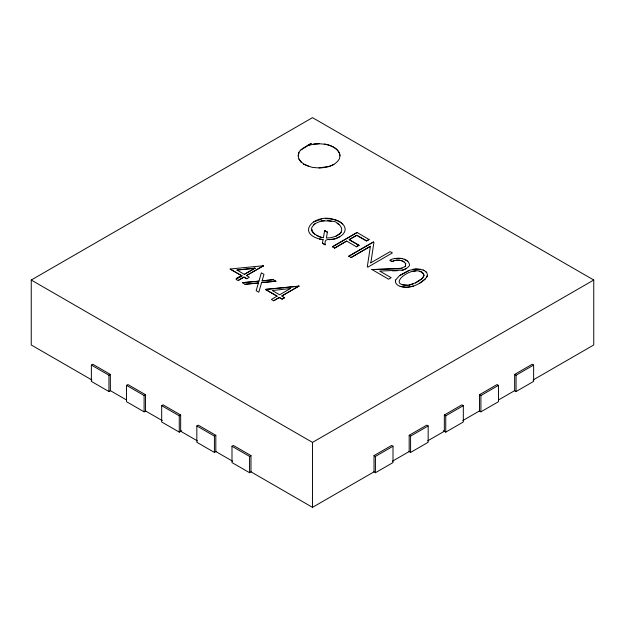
<?xml version="1.0" encoding="UTF-8"?>
<svg xmlns="http://www.w3.org/2000/svg" width="625" height="625" viewBox="0 0 625 625"><rect width="100%" height="100%" fill="white"/><g stroke="black" fill="none" stroke-linecap="round" stroke-linejoin="round"><path stroke-width="0.94" d="M316.516 235.398C329.531 240.75 310.109 234.156 311.859 229.711C309.766 226.703 319.414 220.727 313.758 224.688M427.266 275.812C425.773 279.227 428.156 274.641 427.102 273.5C427.211 271.414 419.867 268.688 424.297 270.586M423.828 275.906L423.93 274.875L423.172 277.312L421.711 278.945L415.469 282.922L421.711 278.859L423.828 275.992M370.398 246.297L351.078 257.539L370.398 246.297L367.297 266.82L367.797 267.195L392.406 252.906L390.195 251.625L370.828 262.812M370.828 262.891L373.938 242.242L373.477 241.977L348.867 256.18L373.477 241.977M319.711 239.078C295.648 232.445 315.484 213.586 332.977 219.242C339.203 220.172 347.609 225.758 344.469 232.141C342.773 235.375 339.578 236.953 336.156 238.422C331.422 241.438 323.828 236.117 325.203 244.789L322.445 243.195L323.055 239.609L319.711 238.992L323.055 239.688M320.875 237.133L323.406 237.75L324.656 230.547L327.414 232.219L324.656 230.547M327.414 232.141L326.391 238.023L330.477 237.781L335.688 236.32L339.734 233.812L341.078 232.156L339.734 233.891L335.688 236.32M298.188 155.797L298.898 152.664L298.188 155.875L298.898 159L300.992 161.914L298.898 159M340.031 155.797C339.344 148.617 330.789 145.281 324.523 144.125C331.703 144.875 342.492 150.484 339.32 158.922C334.438 167.312 322.641 168.695 313.695 167.461C311.992 168.133 295.852 160.672 308.648 166.258M395.445 280.953C396.219 278.258 395.055 281.758 395.5 282.109C395.883 283.75 397.031 284.641 398.422 285.602C407.859 290.188 420.273 284.891 426.68 277.195M245.031 284.273L258.422 282.977L245.031 284.273L242.406 282.672L258.953 281.156L261.336 272.836L263.961 274.352L262.102 280.852L273.219 279.695L262.102 280.852M258.422 282.898L256.188 290.711L258.812 292.227L261.586 282.594L275.852 281.219L261.586 282.594M341.078 232.234C343.039 228.828 340.531 225.078 337.18 223.203C336.281 219.367 312.562 221.766 324.227 220.734M405.398 266.102C404.789 268.641 406.164 261.766 405.68 263.875M395.75 279.891L399.461 275.664L409.344 270.297L399.461 275.664M298.898 152.75C298.281 149.172 325.836 135.461 300.992 149.758M419.844 283.047L425.547 278.828M404.789 266.742L400.148 268.75L371.898 269.562L402.125 268.273M406.227 268.688C394.203 273.094 412.195 268.078 409.25 263.633C408.047 259.977 403.195 258.5 399.547 258.203C398.164 257.914 385.477 259.336 392.094 261.461C396.188 259.328 402.586 259.492 405.367 263.25M91.93 380.008L31.25 344.977L31.25 280.023L312.5 117.648L593.75 280.023L593.75 344.977L533.07 380.008M236.094 279.031C252.477 271.805 229.453 278.75 238.305 280.383L243.984 277.109L246.82 278.75L249.344 277.211L246.508 275.57L263.547 265.734L246.508 275.57M244.297 274.375L254.984 268.203L244.297 274.375L236.961 270.055L254.984 268.203L236.961 270.055M110.57 390.602L108.945 391.539L91.367 381.391L91.367 365.07L92.773 364.258L110.352 374.406L110.352 390.648L126.258 399.828M246.82 278.75L243.984 277.023L238.305 280.383M91.367 365.07L108.945 375.219L110.352 374.406M357.07 232.5L332.461 246.789L357.07 232.5L369.055 239.508L366.531 240.961L356.75 235.312L349.18 239.688L358.961 245.336L349.18 239.609L356.75 235.234L366.531 240.883L369.055 239.508M346.656 241.062L334.672 248.062L346.656 241.062L356.438 246.789L358.961 245.336M358.961 245.25L356.438 246.789M277.109 296.234L265.438 289.414L277.109 296.148L271.43 299.43L273.641 300.789L279.32 297.508L282.156 299.07L284.68 297.609L282.156 299.148L279.32 297.508L273.641 300.789M290.32 288.523L272.297 290.539L279.633 294.773L290.32 288.609M145.727 410.898L144.102 411.836L126.523 401.688L126.523 385.367L127.93 384.555L145.508 394.703L145.508 410.945L162.25 420.609M281.844 295.969L298.883 286.133L281.844 295.969L284.68 297.688M126.523 385.367L144.102 395.516L145.508 394.703M181.695 430.727L179.258 432.133L161.68 421.984L161.68 405.664L163.086 404.852L180.664 415L180.664 431.242L197.406 440.906M371.898 269.477L388.617 279.219L391.141 277.68L379.695 271.062L402.125 270.117M161.68 405.664L179.258 415.812L180.664 415M216.039 451.492L214.414 452.43L196.836 442.281L196.836 425.961L198.242 425.148L215.82 435.297L215.82 451.539L232.562 461.203M196.836 425.961L214.414 436.109L215.82 435.297M251.195 471.789L249.57 472.727L231.992 462.578L231.992 446.258L233.398 445.445L250.977 455.594L250.977 471.836L312.5 507.352L374.023 471.836L374.023 455.594L391.602 445.445L393.008 446.258L393.008 462.578L375.43 472.727L373.805 471.789M231.992 446.258L249.57 456.406L250.977 455.594M31.25 280.023L312.5 442.398L593.75 280.023M392.438 461.203L409.18 451.539L409.18 435.297L426.758 425.148L428.164 425.961L428.164 442.281L410.586 452.43L408.961 451.492M427.594 440.906L444.336 431.242L444.336 415L461.914 404.852L463.32 405.664L463.32 421.984L445.742 432.133L443.305 430.727M462.75 420.609L479.492 410.945L479.492 394.703L497.07 384.555L498.477 385.367L498.477 401.688L480.898 411.836L479.273 410.898M498.742 399.828L514.648 390.648L514.648 374.406L532.227 364.258L533.633 365.07L533.633 381.391L516.055 391.539L514.43 390.602M374.023 455.594L375.43 456.406L393.008 446.258M409.18 435.297L410.586 436.109L428.164 425.961M444.336 415L445.742 415.812L463.32 405.664M479.492 394.703L480.898 395.516L498.477 385.367M514.648 374.406L516.055 375.219L533.633 365.07M315.953 223.172L320.812 221.188M389.883 260.273L392.094 261.547C395.859 259.664 400.688 259.594 404.219 262.047M321.484 219.188L313.734 221.82M319.109 167.953L329.57 166.258L333.906 164.414M413.102 283.953L408.945 285.164L415.469 282.844M423.93 274.961C417.211 260.977 382.656 286.516 408.945 285.086M409.344 270.383L415.953 268.883L422.609 269.875M329.297 239.75L336.156 238.422L339.688 236.789M400.125 286.406L406.805 287.273L413.516 286.023M308.648 145.414L313.695 144.125L319.109 143.711L324.523 144.211M416.023 270.945L412.937 271.289M420.664 269.227L412.984 269.266M401.922 258.523L394.727 258.477M241.773 275.75L230.102 269.008L263.547 265.734M298.883 286.133L265.438 289.414L298.883 286.211M242.406 282.672L258.953 281.156M319.109 143.797L313.695 144.125M397.32 270.734L392.422 270.828M331.219 221.141L327.766 220.617M342.672 223.922C338.125 219.914 331.266 218.547 325.305 218.656M423.57 273.766L421.844 272.086L419.164 271.203M404.102 259.227L407.828 261.32M332.461 246.711L334.672 248.062M348.867 256.18L351.078 257.539M322.445 243.195L325.203 244.789M263.547 265.812L263.094 265.477M273.219 279.695L275.852 281.297M230.102 269.094L241.773 275.828M337.18 223.281L338.906 224.391M300.992 161.836L304.312 164.414M311.859 229.711L312.344 231.258L314.75 234.219M425.547 271.531L426.492 272.43M516.055 375.219L516.055 391.539M480.898 395.516L480.898 411.836M445.742 415.812L445.742 432.133M410.586 436.109L410.586 452.43M407.281 285.375L402.359 284.797M375.43 456.406L375.43 472.727M312.5 442.398L312.5 507.352M249.57 456.406L249.57 472.727M214.414 436.109L214.414 452.43M179.258 415.812L179.258 432.133M144.102 395.516L144.102 411.836M108.945 375.219L108.945 391.539"/></g></svg>
